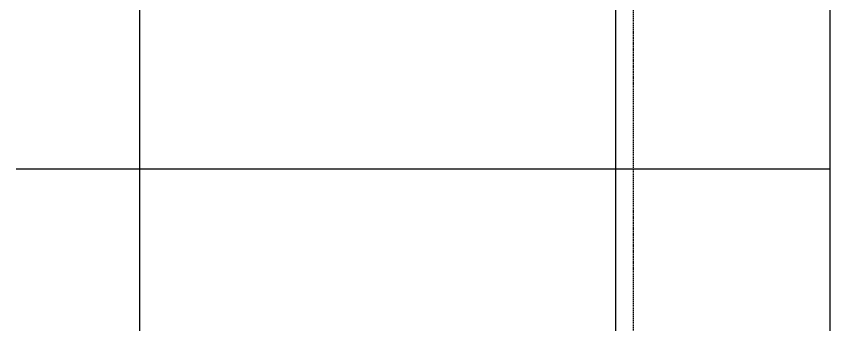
# Model space of a CAD drawing. Extents: x -12260 to 57327, y -29287 to 19916.
# Drawn here: x 37450 to 38476, y -10999 to -10610 of the extents above; entities that cross this region are included whole.
import ezdxf

# ---------------------------------------------------------------- set-up
doc = ezdxf.new("R2010")
doc.units = 0
doc.header["$LTSCALE"] = 0.25
doc.linetypes.add('DASHDOT', pattern=[25.4, 12.7, -6.35, 0, -6.35])
doc.linetypes.add('HIDDEN', pattern=[9.525, 6.35, -3.175])
doc.layers.add('01-First Floor-FUR$0$FALSE CEILING', color=251, linetype='Continuous')
for name, color, linetype, lineweight in [('01-First Floor-FUR$0$LOADING', 253, 'Continuous', 5), ('01-First Floor-FUR$0$Walls', 251, 'Continuous', 5), ('E-LITE-CLNG-CNDT', 6, 'DASHDOT', 35), ('E-POWR-FLOR-CNDT', 6, 'HIDDEN', 25)]:
    doc.layers.add(name, color=color, linetype=linetype, lineweight=lineweight)

# ---------------------------------------------------------------- blocks, each defined once
blk = doc.blocks.new('01-First Floor-FUR')
at = {"layer": '01-First Floor-FUR$0$FALSE CEILING', "linetype": 'Continuous'}
for p, q in [((37606, -12830), (37606, -8830)), ((38206, -12830), (38206, -8830))]:
    blk.add_line(p, q, dxfattribs=at)
at = {"layer": '01-First Floor-FUR$0$FALSE CEILING'}
blk.add_line((37449.9, -10802.6, -0.1), (38476, -10802.6, -0.1), dxfattribs=at)
blk.add_lwpolyline([(34976, -12830), (34976, -10710), (34976, -10710), (34976, -8830), (38476, -8830), (38476, -12830), (34976, -12830)], dxfattribs=at)
at = {"layer": '01-First Floor-FUR$0$LOADING'}
blk.add_line((37449.9, -10802.6, -0.1), (38476, -10802.6, -0.1), dxfattribs=at)
at = {"layer": '01-First Floor-FUR$0$Walls'}
blk.add_line((38476, -8830), (38476, -12830), dxfattribs=at)

msp = doc.modelspace()

# ---------------------------------------------------------------- linework, layer by layer
at = {"layer": 'E-POWR-FLOR-CNDT'}
msp.add_lwpolyline([(36062.2, -12706.3), (36186, -12582.5), (38128.5, -12582.5, 0.414214), (38228.5, -12482.5), (38228.5, -9846.8), (38352.3, -9723)], format="xyb", dxfattribs=at)

# ---------------------------------------------------------------- block references
at = {"layer": 'E-LITE-CLNG-CNDT'}
msp.add_blockref('01-First Floor-FUR', (0, 0), dxfattribs=at)

doc.saveas('drawing.dxf')
